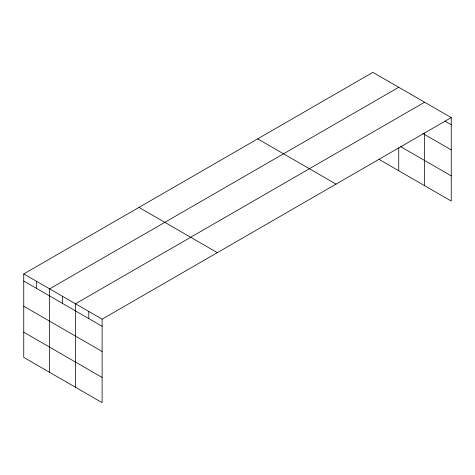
<?xml version="1.0" encoding="UTF-8"?>
<svg xmlns="http://www.w3.org/2000/svg" width="475" height="475" viewBox="0 0 475 475"><rect width="100%" height="100%" fill="white"/><g stroke="black" fill="none" stroke-linecap="round" stroke-linejoin="round"><path stroke-width="0.71" d="M424.603 133.048L424.603 185.689M379.038 159.38L451.25 201.073L451.25 117.604L372.881 72.354L23.75 273.927L23.75 357.396L102.119 402.646L102.119 319.17L23.75 273.927M398.745 87.287L49.614 288.859L49.614 372.329M424.603 102.22L75.472 303.786L75.472 387.262M102.119 319.17L451.25 117.604M444.903 121.048L451.25 124.711M422.756 133.463L451.25 149.91M400.591 146.627L451.25 175.875M257.67 138.872L336.039 184.122M138.961 207.409L217.33 252.652M23.75 281.034L102.119 326.277M23.75 306.233L102.119 351.482M23.75 332.197L102.119 377.441M398.745 147.784L398.745 170.757M88.795 311.481L88.795 318.588M62.546 296.323L62.546 303.43M36.682 281.39L36.682 288.497"/></g></svg>
